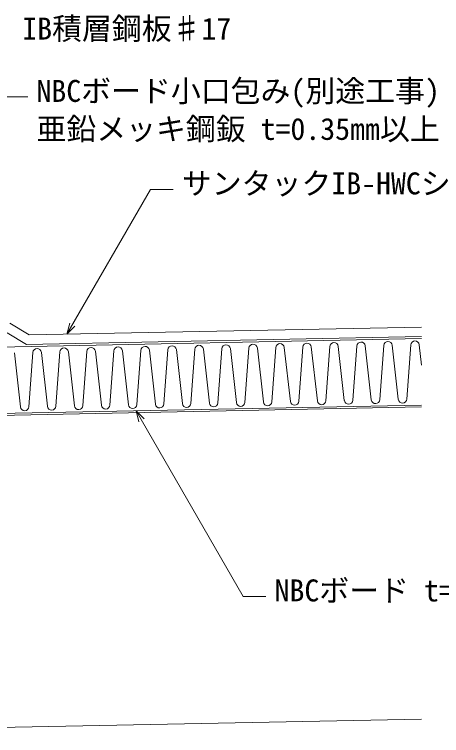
# Model space of a CAD drawing. Units: millimetres, scale not verified. Extents: x -840 to 840, y -594 to 594.
# Drawn here: x 316.8 to 541.7, y -335.3 to 44.2 of the extents above; entities that cross this region are included whole.
import ezdxf
from ezdxf.enums import TextEntityAlignment as Align

# ---------------------------------------------------------------- set-up
doc = ezdxf.new("R2010")
doc.units = ezdxf.units.MM
doc.header["$LTSCALE"] = 2
for name, color, linetype, lineweight in [('0-2_文字', 5, 'Continuous', 9), ('0-8_断熱材', 4, 'Continuous', 9), ('0-9_躯体', 7, 'Continuous', 9), ('0-D_IBｼｰﾄ', 7, 'Continuous', 9), ('1-0_寸法線', 7, 'Continuous', 9)]:
    doc.layers.add(name, color=color, linetype=linetype, lineweight=lineweight)
doc.styles.add('ＭＳ ゴシック', font='')
doc.styles.get('ＭＳ ゴシック').set_extended_font_data('MS Gothic')

msp = doc.modelspace()

# ---------------------------------------------------------------- linework, layer by layer
at = {"layer": '0-8_断熱材', "color": 7}
for p, q in [((230.49, -132.358), (531.185, -126.322)), ((531.185, -161.329), (230.49, -167.365))]:
    msp.add_line(p, q, dxfattribs=at)
at = {"layer": '0-8_断熱材'}
for p, q in [((373.653, -132.75), (376.824, -161.161)), ((383.359, -132.556), (381.33, -161.071)), ((387.865, -132.465), (391.036, -160.876)), ((397.571, -132.27), (395.542, -160.785)), ((402.077, -132.18), (405.248, -160.591)), ((411.783, -131.985), (409.754, -160.5)), ((416.289, -131.895), (419.46, -160.305)), ((425.995, -131.7), (423.966, -160.215)), ((430.501, -131.609), (433.672, -160.02)), ((440.207, -131.414), (438.178, -159.93)), ((444.712, -131.324), (447.884, -159.735)), ((454.418, -131.129), (452.39, -159.644)), ((458.924, -131.039), (462.096, -159.449)), ((468.63, -130.844), (466.602, -159.359)), ((473.136, -130.753), (476.308, -159.164)), ((482.842, -130.559), (480.814, -159.074)), ((487.348, -130.468), (490.519, -158.879)), ((497.054, -130.273), (495.025, -158.788)), ((501.56, -130.183), (504.731, -158.594)), ((511.266, -129.988), (509.237, -158.503)), ((515.772, -129.898), (518.943, -158.308)), ((525.478, -129.703), (523.449, -158.218)), ((529.984, -129.612), (531.185, -140.376)), ((316.806, -133.892), (319.977, -162.302)), ((326.512, -133.697), (324.483, -162.212)), ((331.018, -133.606), (334.189, -162.017)), ((340.723, -133.411), (338.695, -161.927)), ((345.229, -133.321), (348.401, -161.732)), ((354.935, -133.126), (352.907, -161.641)), ((359.441, -133.036), (362.613, -161.447)), ((369.147, -132.841), (367.119, -161.356))]:
    msp.add_line(p, q, dxfattribs=at)
for centre, start, end in [((456.676, -131.295), 6.50135, 175.79865), ((470.887, -131.01), 6.50135, 175.79865), ((485.099, -130.724), 6.50135, 175.79865), ((499.311, -130.439), 6.50135, 175.79865), ((513.523, -130.154), 6.50135, 175.79865), ((527.735, -129.869), 6.50135, 175.79865), ((328.769, -133.863), 6.50135, 175.79865), ((342.981, -133.577), 6.50135, 175.79865), ((357.193, -133.292), 6.50135, 175.79865), ((371.404, -133.007), 6.50135, 175.79865), ((385.616, -132.721), 6.50135, 175.79865), ((399.828, -132.436), 6.50135, 175.79865), ((414.04, -132.151), 6.50135, 175.79865), ((428.252, -131.866), 6.50135, 175.79865), ((442.464, -131.58), 6.50135, 175.79865), ((464.344, -159.193), 186.50135, 355.79865), ((478.556, -158.908), 186.50135, 355.79865), ((492.768, -158.623), 186.50135, 355.79865), ((506.98, -158.337), 186.50135, 355.79865), ((521.192, -158.052), 186.50135, 355.79865), ((322.226, -162.046), 186.50135, 355.79865), ((336.438, -161.761), 186.50135, 355.79865), ((350.649, -161.476), 186.50135, 355.79865), ((364.861, -161.19), 186.50135, 355.79865), ((379.073, -160.905), 186.50135, 355.79865), ((393.285, -160.62), 186.50135, 355.79865), ((407.497, -160.334), 186.50135, 355.79865), ((421.709, -160.049), 186.50135, 355.79865), ((435.921, -159.764), 186.50135, 355.79865), ((450.133, -159.479), 186.50135, 355.79865)]:
    msp.add_arc(centre, 2.263, start, end, dxfattribs=at)
at = {"layer": '0-9_躯体'}
for p, q in [((531.185, -162.329), (238.39, -168.207)), ((99.485, -335.284), (531.185, -326.618))]:
    msp.add_line(p, q, dxfattribs=at)
at = {"layer": '0-D_IBｼｰﾄ'}
for p, q in [((314.395, -118.338), (324.539, -124.469)), ((324.539, -124.469), (531.185, -120.321)), ((313.048, -123.366), (323.192, -129.497)), ((323.192, -129.497), (531.185, -125.322))]:
    msp.add_line(p, q, dxfattribs=at)
at = {"layer": '1-0_寸法線'}
for p, q in [((311.868, 0.792), (323.868, 0.792)), ((344.439, -124.069), (388.429, -47.877)), ((388.429, -47.877), (400.429, -47.877)), ((380.837, -164.347), (437.253, -262.064)), ((437.253, -262.064), (449.253, -262.064))]:
    msp.add_line(p, q, dxfattribs=at)
for points in [[(348.682, -119.827), (344.439, -124.069), (345.992, -118.274)], [(385.08, -168.59), (380.837, -164.347), (382.39, -170.143)]]:
    msp.add_lwpolyline(points, dxfattribs=at)

# ---------------------------------------------------------------- texts
at = {"layer": '0-2_文字', "color": 7, "style": 'ＭＳ ゴシック'}
for s, p in [('IB積層鋼板♯17', (320.948, 27.542)), ('NBCボード小口包み(別途工事)', (328.409, -5.267)), ('亜鉛メッキ鋼鈑 t=0.35㎜以上', (328.409, -25.267)), ('サンタックIB-HWCシート t=1.5㎜以上', (404.969, -53.936)), ('NBCボード t=35㎜', (453.794, -268.122))]:
    msp.add_text(s, height=11.54, dxfattribs=at).set_placement(p, align=Align.BOTTOM_LEFT)

doc.saveas('drawing.dxf')
